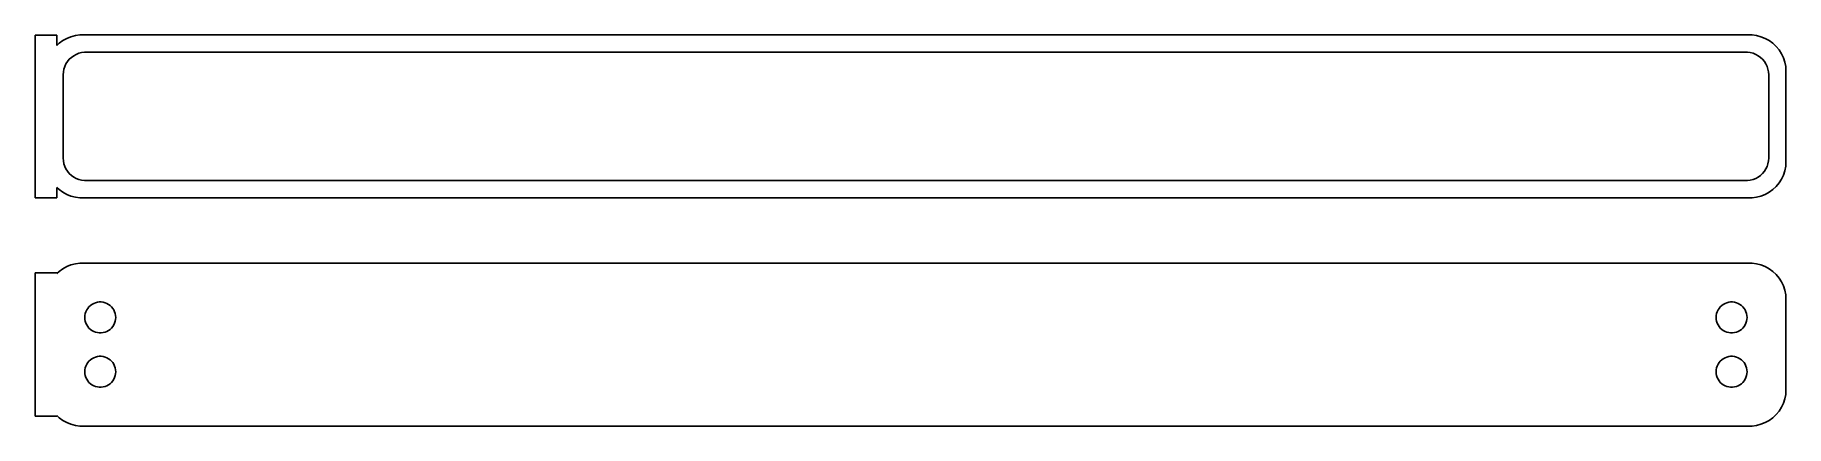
# Model space of a CAD drawing. Header units: metres. Extents: x -122 to 120, y 52 to 106.
import ezdxf

# ---------------------------------------------------------------- set-up
doc = ezdxf.new("R2010")
doc.units = ezdxf.units.M

msp = doc.modelspace()

# ---------------------------------------------------------------- linework, layer by layer
for p, q in [((-118.5, 105.729), (-121.5, 105.729)), ((-121.5, 105.729), (-121.5, 83.2707)), ((-118.5, 104.309), (-118.5, 105.729)), ((-118.187, 104.603), (-118.5, 104.309)), ((-117.679, 104.972), (-118.187, 104.603)), ((-117.129, 105.274), (-117.679, 104.972)), ((-116.545, 105.505), (-117.129, 105.274)), ((-115.937, 105.661), (-116.545, 105.505)), ((-115.314, 105.74), (-115.937, 105.661)), ((115.314, 105.74), (-115.314, 105.74)), ((115.937, 105.661), (115.314, 105.74)), ((116.545, 105.505), (115.937, 105.661)), ((117.129, 105.274), (116.545, 105.505)), ((117.679, 104.972), (117.129, 105.274)), ((118.187, 104.603), (117.679, 104.972)), ((118.645, 104.173), (118.187, 104.603)), ((119.045, 103.689), (118.645, 104.173)), ((-117.394, 101.396), (-117.228, 101.75)), ((-117.228, 101.75), (-117.018, 102.08)), ((-117.018, 102.08), (-116.769, 102.381)), ((-116.769, 102.381), (-116.484, 102.649)), ((-116.484, 102.649), (-116.168, 102.878)), ((-116.168, 102.878), (-115.825, 103.067)), ((-115.825, 103.067), (-115.462, 103.211)), ((-115.462, 103.211), (-115.083, 103.308)), ((-115.083, 103.308), (-114.695, 103.357)), ((-114.695, 103.357), (114.695, 103.357)), ((114.695, 103.357), (115.083, 103.308)), ((115.083, 103.308), (115.462, 103.211)), ((115.462, 103.211), (115.825, 103.067)), ((115.825, 103.067), (116.168, 102.878)), ((116.168, 102.878), (116.484, 102.649)), ((116.484, 102.649), (116.769, 102.381)), ((116.769, 102.381), (117.018, 102.08)), ((117.018, 102.08), (117.228, 101.75)), ((117.228, 101.75), (117.394, 101.396)), ((119.382, 103.159), (119.045, 103.689)), ((119.649, 102.591), (119.382, 103.159)), ((119.843, 101.993), (119.649, 102.591)), ((119.961, 101.377), (119.843, 101.993)), ((-117.613, 100.25), (-117.588, 100.64)), ((-117.613, 88.75), (-117.613, 100.25)), ((-117.588, 100.64), (-117.515, 101.024)), ((-117.515, 101.024), (-117.394, 101.396)), ((117.394, 101.396), (117.515, 101.024)), ((117.515, 101.024), (117.588, 100.64)), ((117.588, 100.64), (117.613, 100.25)), ((117.613, 100.25), (117.613, 88.75)), ((120, 100.75), (119.961, 101.377)), ((120, 88.25), (120, 100.75)), ((-117.588, 88.3598), (-117.613, 88.75)), ((-117.515, 87.9759), (-117.588, 88.3598)), ((-117.394, 87.6041), (-117.515, 87.9759)), ((-117.228, 87.2504), (-117.394, 87.6041)), ((-117.018, 86.9203), (-117.228, 87.2504)), ((117.228, 87.2504), (117.018, 86.9203)), ((117.394, 87.6041), (117.228, 87.2504)), ((117.515, 87.9759), (117.394, 87.6041)), ((117.588, 88.3598), (117.515, 87.9759)), ((117.613, 88.75), (117.588, 88.3598)), ((119.649, 86.4094), (119.843, 87.0066)), ((119.843, 87.0066), (119.961, 87.6233)), ((119.961, 87.6233), (120, 88.25)), ((-118.5, 83.2707), (-118.5, 84.6913)), ((-118.5, 84.6913), (-118.187, 84.3974)), ((-116.769, 86.6191), (-117.018, 86.9203)), ((-116.484, 86.3515), (-116.769, 86.6191)), ((-116.168, 86.1217), (-116.484, 86.3515)), ((-115.825, 85.9333), (-116.168, 86.1217)), ((-115.462, 85.7894), (-115.825, 85.9333)), ((-115.083, 85.6922), (-115.462, 85.7894)), ((-114.695, 85.6432), (-115.083, 85.6922)), ((114.695, 85.6432), (-114.695, 85.6432)), ((115.083, 85.6922), (114.695, 85.6432)), ((115.462, 85.7894), (115.083, 85.6922)), ((115.825, 85.9333), (115.462, 85.7894)), ((116.168, 86.1217), (115.825, 85.9333)), ((116.484, 86.3515), (116.168, 86.1217)), ((116.769, 86.6191), (116.484, 86.3515)), ((117.018, 86.9203), (116.769, 86.6191)), ((118.187, 84.3974), (118.645, 84.8273)), ((118.645, 84.8273), (119.045, 85.3111)), ((119.045, 85.3111), (119.382, 85.8412)), ((119.382, 85.8412), (119.649, 86.4094)), ((-121.5, 83.2707), (-118.5, 83.2707)), ((-118.187, 84.3974), (-117.679, 84.0284)), ((-117.679, 84.0284), (-117.129, 83.7259)), ((-117.129, 83.7259), (-116.545, 83.4947)), ((-116.545, 83.4947), (-115.937, 83.3386)), ((-115.937, 83.3386), (-115.314, 83.2599)), ((-115.314, 83.2599), (115.314, 83.2599)), ((115.314, 83.2599), (115.937, 83.3386)), ((115.937, 83.3386), (116.545, 83.4947)), ((116.545, 83.4947), (117.129, 83.7259)), ((117.129, 83.7259), (117.679, 84.0284)), ((117.679, 84.0284), (118.187, 84.3974)), ((-118.5, 72.9026), (-121.5, 72.9026)), ((-121.5, 72.9026), (-121.5, 53.0974)), ((-118.187, 73.1026), (-118.5, 72.8087)), ((-118.5, 72.8087), (-118.5, 72.9026)), ((-117.679, 73.4716), (-118.187, 73.1026)), ((-117.129, 73.7741), (-117.679, 73.4716)), ((-116.545, 74.0053), (-117.129, 73.7741)), ((-115.937, 74.1614), (-116.545, 74.0053)), ((-115.314, 74.2401), (-115.937, 74.1614)), ((115.314, 74.2401), (-115.314, 74.2401)), ((115.937, 74.1614), (115.314, 74.2401)), ((116.545, 74.0053), (115.937, 74.1614)), ((117.129, 73.7741), (116.545, 74.0053)), ((117.679, 73.4716), (117.129, 73.7741)), ((118.187, 73.1026), (117.679, 73.4716)), ((118.645, 72.6727), (118.187, 73.1026)), ((119.045, 72.1889), (118.645, 72.6727)), ((119.382, 71.6588), (119.045, 72.1889)), ((119.649, 71.0906), (119.382, 71.6588)), ((119.843, 70.4934), (119.649, 71.0906)), ((119.961, 69.8767), (119.843, 70.4934)), ((-114.485, 67.536), (-114.371, 67.7787)), ((-114.371, 67.7787), (-114.227, 68.0051)), ((-114.227, 68.0051), (-114.057, 68.2117)), ((-114.057, 68.2117), (-113.861, 68.3953)), ((-113.861, 68.3953), (-113.644, 68.5529)), ((-113.644, 68.5529), (-113.409, 68.6821)), ((-113.409, 68.6821), (-113.16, 68.7808)), ((-113.16, 68.7808), (-112.9, 68.8475)), ((-112.9, 68.8475), (-112.634, 68.8811)), ((-112.634, 68.8811), (-112.366, 68.8811)), ((-112.366, 68.8811), (-112.1, 68.8475)), ((-112.1, 68.8475), (-111.84, 68.7808)), ((-111.84, 68.7808), (-111.591, 68.6821)), ((-111.591, 68.6821), (-111.356, 68.5529)), ((-111.356, 68.5529), (-111.139, 68.3953)), ((-111.139, 68.3953), (-110.943, 68.2117)), ((-110.943, 68.2117), (-110.773, 68.0051)), ((-110.773, 68.0051), (-110.629, 67.7787)), ((-110.629, 67.7787), (-110.515, 67.536)), ((110.515, 67.536), (110.629, 67.7787)), ((110.629, 67.7787), (110.773, 68.0051)), ((110.773, 68.0051), (110.943, 68.2117)), ((110.943, 68.2117), (111.139, 68.3953)), ((111.139, 68.3953), (111.356, 68.5529)), ((111.356, 68.5529), (111.591, 68.6821)), ((111.591, 68.6821), (111.84, 68.7808)), ((111.84, 68.7808), (112.1, 68.8475)), ((112.1, 68.8475), (112.366, 68.8811)), ((112.366, 68.8811), (112.634, 68.8811)), ((112.634, 68.8811), (112.9, 68.8475)), ((112.9, 68.8475), (113.16, 68.7808)), ((113.16, 68.7808), (113.409, 68.6821)), ((113.409, 68.6821), (113.644, 68.5529)), ((113.644, 68.5529), (113.861, 68.3953)), ((113.861, 68.3953), (114.057, 68.2117)), ((114.057, 68.2117), (114.227, 68.0051)), ((114.227, 68.0051), (114.371, 67.7787)), ((114.371, 67.7787), (114.485, 67.536)), ((120, 69.25), (119.961, 69.8767)), ((120, 56.75), (120, 69.25)), ((-114.635, 66.75), (-114.618, 67.0176)), ((-114.618, 66.4824), (-114.635, 66.75)), ((-114.618, 67.0176), (-114.568, 67.281)), ((-114.568, 66.219), (-114.618, 66.4824)), ((-114.568, 67.281), (-114.485, 67.536)), ((-114.485, 65.9639), (-114.568, 66.219)), ((-114.371, 65.7213), (-114.485, 65.9639)), ((-114.227, 65.4949), (-114.371, 65.7213)), ((-114.057, 65.2883), (-114.227, 65.4949)), ((-113.861, 65.1047), (-114.057, 65.2883)), ((-110.943, 65.2883), (-111.139, 65.1047)), ((-110.773, 65.4949), (-110.943, 65.2883)), ((-110.629, 65.7213), (-110.773, 65.4949)), ((-110.515, 65.9639), (-110.629, 65.7213)), ((-110.515, 67.536), (-110.432, 67.281)), ((-110.432, 66.219), (-110.515, 65.9639)), ((-110.432, 67.281), (-110.382, 67.0176)), ((-110.382, 66.4824), (-110.432, 66.219)), ((-110.382, 67.0176), (-110.365, 66.75)), ((-110.365, 66.75), (-110.382, 66.4824)), ((110.365, 66.75), (110.382, 67.0176)), ((110.382, 66.4824), (110.365, 66.75)), ((110.382, 67.0176), (110.432, 67.281)), ((110.432, 66.219), (110.382, 66.4824)), ((110.432, 67.281), (110.515, 67.536)), ((110.515, 65.9639), (110.432, 66.219)), ((110.629, 65.7213), (110.515, 65.9639)), ((110.773, 65.4949), (110.629, 65.7213)), ((110.943, 65.2883), (110.773, 65.4949)), ((111.139, 65.1047), (110.943, 65.2883)), ((114.057, 65.2883), (113.861, 65.1047)), ((114.227, 65.4949), (114.057, 65.2883)), ((114.371, 65.7213), (114.227, 65.4949)), ((114.485, 65.9639), (114.371, 65.7213)), ((114.485, 67.536), (114.568, 67.281)), ((114.568, 66.219), (114.485, 65.9639)), ((114.568, 67.281), (114.618, 67.0176)), ((114.618, 66.4824), (114.568, 66.219)), ((114.618, 67.0176), (114.635, 66.75)), ((114.635, 66.75), (114.618, 66.4824)), ((-113.644, 64.9471), (-113.861, 65.1047)), ((-113.409, 64.8179), (-113.644, 64.9471)), ((-113.16, 64.7192), (-113.409, 64.8179)), ((-112.9, 64.6525), (-113.16, 64.7192)), ((-112.634, 64.6189), (-112.9, 64.6525)), ((-112.366, 64.6189), (-112.634, 64.6189)), ((-112.1, 64.6525), (-112.366, 64.6189)), ((-111.84, 64.7192), (-112.1, 64.6525)), ((-111.591, 64.8179), (-111.84, 64.7192)), ((-111.356, 64.9471), (-111.591, 64.8179)), ((-111.139, 65.1047), (-111.356, 64.9471)), ((111.356, 64.9471), (111.139, 65.1047)), ((111.591, 64.8179), (111.356, 64.9471)), ((111.84, 64.7192), (111.591, 64.8179)), ((112.1, 64.6525), (111.84, 64.7192)), ((112.366, 64.6189), (112.1, 64.6525)), ((112.634, 64.6189), (112.366, 64.6189)), ((112.9, 64.6525), (112.634, 64.6189)), ((113.16, 64.7192), (112.9, 64.6525)), ((113.409, 64.8179), (113.16, 64.7192)), ((113.644, 64.9471), (113.409, 64.8179)), ((113.861, 65.1047), (113.644, 64.9471)), ((-114.371, 60.2787), (-114.227, 60.5051)), ((-114.227, 60.5051), (-114.057, 60.7117)), ((-114.057, 60.7117), (-113.861, 60.8953)), ((-113.861, 60.8953), (-113.644, 61.0529)), ((-113.644, 61.0529), (-113.409, 61.1821)), ((-113.409, 61.1821), (-113.16, 61.2808)), ((-113.16, 61.2808), (-112.9, 61.3475)), ((-112.9, 61.3475), (-112.634, 61.3811)), ((-112.634, 61.3811), (-112.366, 61.3811)), ((-112.366, 61.3811), (-112.1, 61.3475)), ((-112.1, 61.3475), (-111.84, 61.2808)), ((-111.84, 61.2808), (-111.591, 61.1821)), ((-111.591, 61.1821), (-111.356, 61.0529)), ((-111.356, 61.0529), (-111.139, 60.8953)), ((-111.139, 60.8953), (-110.943, 60.7117)), ((-110.943, 60.7117), (-110.773, 60.5051)), ((-110.773, 60.5051), (-110.629, 60.2787)), ((110.629, 60.2787), (110.773, 60.5051)), ((110.773, 60.5051), (110.943, 60.7117)), ((110.943, 60.7117), (111.139, 60.8953)), ((111.139, 60.8953), (111.356, 61.0529)), ((111.356, 61.0529), (111.591, 61.1821)), ((111.591, 61.1821), (111.84, 61.2808)), ((111.84, 61.2808), (112.1, 61.3475)), ((112.1, 61.3475), (112.366, 61.3811)), ((112.366, 61.3811), (112.634, 61.3811)), ((112.634, 61.3811), (112.9, 61.3475)), ((112.9, 61.3475), (113.16, 61.2808)), ((113.16, 61.2808), (113.409, 61.1821)), ((113.409, 61.1821), (113.644, 61.0529)), ((113.644, 61.0529), (113.861, 60.8953)), ((113.861, 60.8953), (114.057, 60.7117)), ((114.057, 60.7117), (114.227, 60.5051)), ((114.227, 60.5051), (114.371, 60.2787)), ((-114.635, 59.25), (-114.618, 59.5176)), ((-114.618, 58.9824), (-114.635, 59.25)), ((-114.618, 59.5176), (-114.568, 59.781)), ((-114.568, 58.719), (-114.618, 58.9824)), ((-114.568, 59.781), (-114.485, 60.0361)), ((-114.485, 58.464), (-114.568, 58.719)), ((-114.485, 60.0361), (-114.371, 60.2787)), ((-114.371, 58.2213), (-114.485, 58.464)), ((-114.227, 57.9949), (-114.371, 58.2213)), ((-114.057, 57.7883), (-114.227, 57.9949)), ((-110.773, 57.9949), (-110.943, 57.7883)), ((-110.629, 58.2213), (-110.773, 57.9949)), ((-110.629, 60.2787), (-110.515, 60.0361)), ((-110.515, 58.464), (-110.629, 58.2213)), ((-110.515, 60.0361), (-110.432, 59.781)), ((-110.432, 58.719), (-110.515, 58.464)), ((-110.432, 59.781), (-110.382, 59.5176)), ((-110.382, 58.9824), (-110.432, 58.719)), ((-110.382, 59.5176), (-110.365, 59.25)), ((-110.365, 59.25), (-110.382, 58.9824)), ((110.365, 59.25), (110.382, 59.5176)), ((110.382, 58.9824), (110.365, 59.25)), ((110.382, 59.5176), (110.432, 59.781)), ((110.432, 58.719), (110.382, 58.9824)), ((110.432, 59.781), (110.515, 60.0361)), ((110.515, 58.464), (110.432, 58.719)), ((110.515, 60.0361), (110.629, 60.2787)), ((110.629, 58.2213), (110.515, 58.464)), ((110.773, 57.9949), (110.629, 58.2213)), ((110.943, 57.7883), (110.773, 57.9949)), ((114.227, 57.9949), (114.057, 57.7883)), ((114.371, 58.2213), (114.227, 57.9949)), ((114.371, 60.2787), (114.485, 60.0361)), ((114.485, 58.464), (114.371, 58.2213)), ((114.485, 60.0361), (114.568, 59.781)), ((114.568, 58.719), (114.485, 58.464)), ((114.568, 59.781), (114.618, 59.5176)), ((114.618, 58.9824), (114.568, 58.719)), ((114.618, 59.5176), (114.635, 59.25)), ((114.635, 59.25), (114.618, 58.9824)), ((-113.861, 57.6047), (-114.057, 57.7883)), ((-113.644, 57.4471), (-113.861, 57.6047)), ((-113.409, 57.3179), (-113.644, 57.4471)), ((-113.16, 57.2192), (-113.409, 57.3179)), ((-112.9, 57.1525), (-113.16, 57.2192)), ((-112.634, 57.1189), (-112.9, 57.1525)), ((-112.366, 57.1189), (-112.634, 57.1189)), ((-112.1, 57.1525), (-112.366, 57.1189)), ((-111.84, 57.2192), (-112.1, 57.1525)), ((-111.591, 57.3179), (-111.84, 57.2192)), ((-111.356, 57.4471), (-111.591, 57.3179)), ((-111.139, 57.6047), (-111.356, 57.4471)), ((-110.943, 57.7883), (-111.139, 57.6047)), ((111.139, 57.6047), (110.943, 57.7883)), ((111.356, 57.4471), (111.139, 57.6047)), ((111.591, 57.3179), (111.356, 57.4471)), ((111.84, 57.2192), (111.591, 57.3179)), ((112.1, 57.1525), (111.84, 57.2192)), ((112.366, 57.1189), (112.1, 57.1525)), ((112.634, 57.1189), (112.366, 57.1189)), ((112.9, 57.1525), (112.634, 57.1189)), ((113.16, 57.2192), (112.9, 57.1525)), ((113.409, 57.3179), (113.16, 57.2192)), ((113.644, 57.4471), (113.409, 57.3179)), ((113.861, 57.6047), (113.644, 57.4471)), ((114.057, 57.7883), (113.861, 57.6047)), ((119.843, 55.5066), (119.961, 56.1233)), ((119.961, 56.1233), (120, 56.75)), ((-118.5, 53.0974), (-118.5, 53.1913)), ((-118.5, 53.1913), (-118.187, 52.8974)), ((118.187, 52.8974), (118.645, 53.3273)), ((118.645, 53.3273), (119.045, 53.8111)), ((119.045, 53.8111), (119.382, 54.3412)), ((119.382, 54.3412), (119.649, 54.9094)), ((119.649, 54.9094), (119.843, 55.5066)), ((-121.5, 53.0974), (-118.5, 53.0974)), ((-118.187, 52.8974), (-117.679, 52.5284)), ((-117.679, 52.5284), (-117.129, 52.2259)), ((-117.129, 52.2259), (-116.545, 51.9947)), ((-116.545, 51.9947), (-115.937, 51.8386)), ((-115.937, 51.8386), (-115.314, 51.7599)), ((-115.314, 51.7599), (115.314, 51.7599)), ((115.314, 51.7599), (115.937, 51.8386)), ((115.937, 51.8386), (116.545, 51.9947)), ((116.545, 51.9947), (117.129, 52.2259)), ((117.129, 52.2259), (117.679, 52.5284)), ((117.679, 52.5284), (118.187, 52.8974))]:
    msp.add_line(p, q)

doc.saveas('drawing.dxf')
